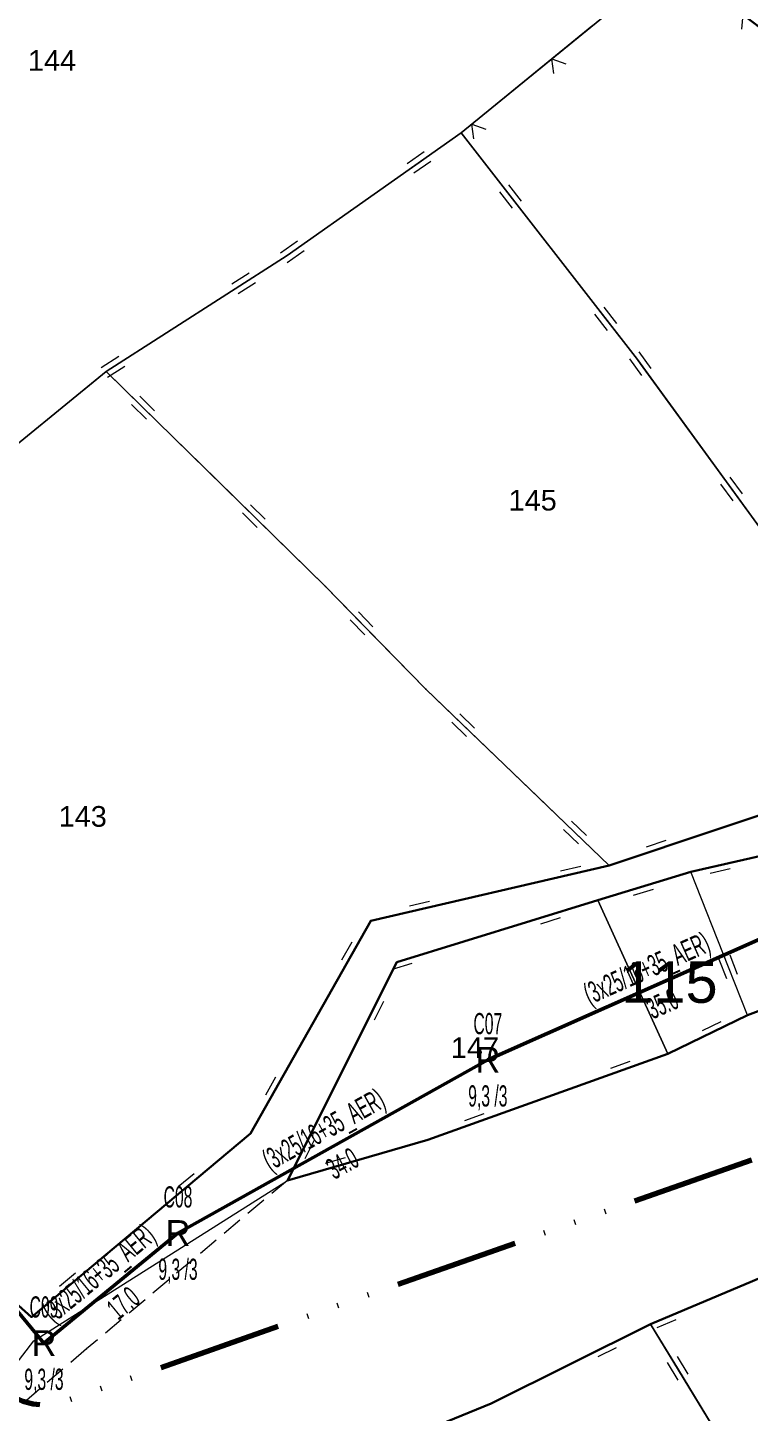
# Model space of a CAD drawing. Header units: millimetres. Extents: x 614452 to 616952, y 4151662 to 4153442.
# Drawn here: x 616070.6 to 616140.4, y 4152006 to 4152140 of the extents above; entities that cross this region are included whole.
import ezdxf
from ezdxf.enums import TextEntityAlignment as Align
from ezdxf.xclip import XClip

# ---------------------------------------------------------------- set-up
doc = ezdxf.new("R2010")
doc.units = ezdxf.units.MM
doc.header["$XCLIPFRAME"] = 2
doc.linetypes.add('ACAD_ISO14W100', pattern=[24, 12, -3, 0, -3, 0, -3, 0, -3])
for name, color, linetype, lineweight in [('02_ADA_ALN_YENI', 7, 'Continuous', 30), ('02_ADA_NO_YENI', 18, 'Continuous', 0), ('03_PARSEL_ALN_ESKI', 18, 'Continuous', 0), ('03_PARSEL_ALN_YENI', 171, 'Continuous', 0), ('03_PARSEL_NO_ESKI', 5, 'Continuous', 0), ('03_PARSEL_SNR_YENI', 5, 'Continuous', 0), ('06_DETAY_SNR_KROKI', 4, 'Continuous', 0), ('06_DETAY_SNR_PAFTA', 26, 'Continuous', 0), ('07_SNRTIP_GECERLI', 30, 'Continuous', 0), ('07_SNRTIP_SABIT', 18, 'Continuous', 0), ('DIREK_AG_MEVCUT', 120, 'Continuous', 25), ('HAT_AG_HAVAI_MEVCUT', 126, 'Continuous', 50), ('NOKTA_DETAY_YENI', 171, 'Continuous', 0), ('NOKTA_PARSEL_YENI', 30, 'Continuous', 0), ('TRAFO_BOLGE_TUM', 254, 'ACAD_ISO14W100', 70)]:
    doc.layers.add(name, color=color, linetype=linetype, lineweight=lineweight)
doc.styles.add('Direk', font='B_CAD')
doc.styles.get("Standard").update_dxf_attribs({"font": 'Arial'})

# ---------------------------------------------------------------- blocks, each defined once
blk = doc.blocks.new('fggg')
at = {"layer": '02_ADA_ALN_YENI', "color": 252}
for points in [[(616132.93, 4152146.46, 0), (616151.77, 4152132.23, 0), (616166.37, 4152124.64, 0), (616168.52, 4152122.06, 0), (616173.36, 4152099.68, 0), (616176.36, 4152076.66, 0), (616169.17, 4152073.75, 0), (616158.9, 4152069.64, 0), (616126.86, 4152058.93, 0), (616103.78, 4152053.57, 0), (616092.15, 4152032.97, 0), (616070.96, 4152015.22, 0), (616060.19, 4152024.86, 0)], [(616053.51, 4151967.99, 0), (616076.18, 4151985.07, 0), (616098.66, 4151996.09, 0), (616098.1, 4151999.76, 0), (616115.43, 4152006.85, 0), (616130.88, 4152014.54, 0), (616150.62, 4152022.86, 0), (616167.1, 4152028.64, 0), (616180.29, 4152003.1, 0), (616198.31, 4151970.77, 0), (616210.34, 4151946.24, 0), (616212.32, 4151942.46, 0), (616172.09, 4151924.21, 0), (616152.23, 4151917.79, 0), (616135, 4151912.94, 0), (616106.66, 4151904.87, 0), (616081.64, 4151902, 0), (616042.78, 4151902.5, 0)]]:
    blk.add_polyline3d(points, dxfattribs=at)
blk.add_polyline3d([(616132.55, 4152040.68, 0), (616109.31, 4152032.36, 0), (616095.73, 4152028.45, 0), (616106.32, 4152049.58, 0), (616125.78, 4152055.55, 0), (616134.77, 4152058.31, 0), (616156.99, 4152063.36, 0), (616170.08, 4152057.82, 0), (616150.25, 4152048.19, 0), (616140.25, 4152044.44, 0), (616132.55, 4152040.68, 0)], close=True, dxfattribs=at)
at = {"layer": '03_PARSEL_ALN_ESKI', "color": 252}
for p in [(616073.24, 4152136.82), (616119.76, 4152094.27), (616076.2, 4152063.67), (616114.16, 4152041.29)]:
    blk.add_point(p, dxfattribs=at)
at = {"layer": '03_PARSEL_ALN_YENI', "color": 252}
for points in [[(616078.18, 4152106.72, 0), (616053.68, 4152086.71, 0), (616047.04, 4152098.79, 0), (616034.14, 4152116.02, 0), (616022.07, 4152132.47, 0), (616043.24, 4152150.42, 0), (616049.72, 4152156.35, 0), (616084.43, 4152176.65, 0), (616092.42, 4152173.48, 0), (616114.5, 4152159.65, 0), (616132.93, 4152146.46, 0), (616112.54, 4152129.81, 0), (616095.7, 4152117.94, 0), (616078.18, 4152106.72, 0)], [(616151.77, 4152132.23, 0), (616166.37, 4152124.64, 0), (616168.52, 4152122.06, 0), (616173.36, 4152099.68, 0), (616176.36, 4152076.66, 0), (616169.17, 4152073.75, 0), (616158.9, 4152069.64, 0), (616141.66, 4152091.31, 0), (616129.61, 4152107.88, 0), (616112.54, 4152129.81, 0), (616132.93, 4152146.46, 0), (616151.77, 4152132.23, 0)], [(616109.12, 4152075.97, 0), (616099.41, 4152085.93, 0), (616078.18, 4152106.72, 0), (616095.7, 4152117.94, 0), (616112.54, 4152129.81, 0), (616129.61, 4152107.88, 0), (616141.66, 4152091.31, 0), (616158.9, 4152069.64, 0), (616126.86, 4152058.93, 0), (616109.12, 4152075.97, 0)], [(616031.74, 4152068.4, 0), (616053.68, 4152086.71, 0), (616078.18, 4152106.72, 0), (616099.41, 4152085.93, 0), (616109.12, 4152075.97, 0), (616126.86, 4152058.93, 0), (616103.78, 4152053.57, 0), (616092.15, 4152032.97, 0), (616070.96, 4152015.22, 0), (616060.19, 4152024.86, 0), (616051.53, 4152038.58, 0), (616041.07, 4152055.21, 0), (616031.74, 4152068.4, 0)], [(616170.08, 4152057.82, 0), (616150.25, 4152048.19, 0), (616140.25, 4152044.44, 0), (616132.55, 4152040.68, 0), (616125.78, 4152055.55, 0), (616134.77, 4152058.31, 0), (616156.99, 4152063.36, 0), (616170.08, 4152057.82, 0)], [(616125.78, 4152055.55, 0), (616132.55, 4152040.68, 0), (616109.31, 4152032.36, 0), (616095.73, 4152028.45, 0), (616106.32, 4152049.58, 0), (616125.78, 4152055.55, 0)], [(616160.17, 4151957.61, 0), (616155.43, 4151970.89, 0), (616143.71, 4151993.43, 0), (616130.88, 4152014.54, 0), (616150.62, 4152022.86, 0), (616167.1, 4152028.64, 0), (616180.29, 4152003.1, 0), (616198.31, 4151970.77, 0), (616160.17, 4151957.61, 0)], [(616121.21, 4151944.13, 0), (616112.48, 4151967.21, 0), (616098.66, 4151996.09, 0), (616098.1, 4151999.76, 0), (616115.43, 4152006.85, 0), (616130.88, 4152014.54, 0), (616143.71, 4151993.43, 0), (616155.43, 4151970.89, 0), (616160.17, 4151957.61, 0), (616121.21, 4151944.13, 0)]]:
    blk.add_polyline3d(points, close=True, dxfattribs=at)
at = {"layer": '03_PARSEL_SNR_YENI', "color": 252}
for p, q in [((616139.81, 4152141.27, 0.95), (616139.67, 4152139.84, 0.95)), ((616125.18, 4152140.14, 0.95), (616121.31, 4152136.97, 0.95)), ((616121.31, 4152136.97, 0.95), (616117.44, 4152133.81, 0.95)), ((616121.5, 4152135.56, 0.95), (616121.31, 4152136.97, 0.95)), ((616121.31, 4152136.97, 0.95), (616122.66, 4152136.51, 0.95)), ((616117.44, 4152133.81, 0.95), (616113.57, 4152130.65, 0.95)), ((616113.57, 4152130.65, 0.95), (616112.54, 4152129.81, 0.95)), ((616113.76, 4152129.23, 0.95), (616113.57, 4152130.65, 0.95)), ((616113.57, 4152130.65, 0.95), (616114.92, 4152130.18, 0.95)), ((616112.54, 4152129.81, 0.95), (616108.46, 4152126.93, 0.95)), ((616117.33, 4152123.66, 0.95), (616112.54, 4152129.81, 0.95)), ((616108.95, 4152127.97, 0.95), (616107.32, 4152126.82, 0.95)), ((616108.46, 4152126.93, 0.95), (616100.28, 4152121.17, 0.95)), ((616109.6, 4152127.05, 0.95), (616107.96, 4152125.9, 0.95)), ((616117.5, 4152122.53, 0.95), (616116.27, 4152124.11, 0.95)), ((616118.39, 4152123.22, 0.95), (616117.16, 4152124.8, 0.95)), ((616120.4, 4152119.72, 0.95), (616117.33, 4152123.66, 0.95)), ((616100.28, 4152121.17, 0.95), (616096.2, 4152118.29, 0.95)), ((616126.54, 4152111.83, 0.95), (616120.4, 4152119.72, 0.95)), ((616096.69, 4152119.32, 0.95), (616095.06, 4152118.17, 0.95)), ((616096.2, 4152118.29, 0.95), (616095.7, 4152117.94, 0.95)), ((616097.34, 4152118.41, 0.95), (616095.71, 4152117.25, 0.95)), ((616095.7, 4152117.94, 0.95), (616091.49, 4152115.24, 0.95)), ((616092.03, 4152116.25, 0.95), (616090.34, 4152115.18, 0.95)), ((616091.49, 4152115.24, 0.95), (616083.07, 4152109.85, 0.95)), ((616092.63, 4152115.31, 0.95), (616090.95, 4152114.23, 0.95)), ((616127.6, 4152111.38, 0.95), (616126.37, 4152112.96, 0.95)), ((616126.71, 4152110.69, 0.95), (616125.48, 4152112.27, 0.95)), ((616129.61, 4152107.88, 0.95), (616126.54, 4152111.83, 0.95)), ((616083.07, 4152109.85, 0.95), (616078.86, 4152107.15, 0.95)), ((616079.39, 4152108.16, 0.95), (616077.71, 4152107.09, 0.95)), ((616130.03, 4152106.34, 0.95), (616128.85, 4152107.96, 0.95)), ((616129.9, 4152107.48, 0.95), (616129.61, 4152107.88, 0.95)), ((616130.94, 4152107, 0.95), (616129.76, 4152108.62, 0.95)), ((616076.91, 4152105.68, 0.95), (616078.18, 4152106.72, 0.95)), ((616078.86, 4152107.15, 0.95), (616078.18, 4152106.72, 0.95)), ((616078.18, 4152106.72, 0.95), (616081.75, 4152103.22, 0.95)), ((616080, 4152107.22, 0.95), (616078.32, 4152106.14, 0.95)), ((616132.84, 4152103.44, 0.95), (616129.9, 4152107.48, 0.95)), ((616069.17, 4152099.36, 0.95), (616076.91, 4152105.68, 0.95)), ((616080.64, 4152103.52, 0.95), (616082.07, 4152102.12, 0.95)), ((616081.43, 4152104.32, 0.95), (616082.86, 4152102.92, 0.95)), ((616081.75, 4152103.22, 0.95), (616088.9, 4152096.23, 0.95)), ((616138.72, 4152095.35, 0.95), (616132.84, 4152103.44, 0.95)), ((616088.9, 4152096.23, 0.95), (616092.47, 4152092.73, 0.95)), ((616138.85, 4152094.21, 0.95), (616137.68, 4152095.83, 0.95)), ((616139.76, 4152094.87, 0.95), (616138.59, 4152096.49, 0.95)), ((616141.66, 4152091.31, 0.95), (616138.72, 4152095.35, 0.95)), ((616091.36, 4152093.03, 0.95), (616092.79, 4152091.63, 0.95)), ((616092.15, 4152093.83, 0.95), (616093.58, 4152092.43, 0.95)), ((616092.47, 4152092.73, 0.95), (616099.41, 4152085.93, 0.95)), ((616099.41, 4152085.93, 0.95), (616102.9, 4152082.35, 0.95)), ((616102.61, 4152083.46, 0.95), (616104, 4152082.03, 0.95)), ((616101.8, 4152082.68, 0.95), (616103.2, 4152081.24, 0.95)), ((616102.9, 4152082.35, 0.95), (616109.12, 4152075.97, 0.95)), ((616109.12, 4152075.97, 0.95), (616112.73, 4152072.5, 0.95)), ((616111.62, 4152072.79, 0.95), (616113.06, 4152071.41, 0.95)), ((616112.4, 4152073.6, 0.95), (616113.84, 4152072.22, 0.95)), ((616112.73, 4152072.5, 0.95), (616119.94, 4152065.58, 0.95)), ((616119.94, 4152065.58, 0.95), (616123.55, 4152062.11, 0.95)), ((616131.61, 4152060.51, 0.95), (616141.09, 4152063.68, 0.95)), ((616122.44, 4152062.4, 0.95), (616123.88, 4152061.02, 0.95)), ((616123.21, 4152063.21, 0.95), (616124.66, 4152061.83, 0.95)), ((616123.55, 4152062.11, 0.95), (616126.86, 4152058.93, 0.95)), ((616130.48, 4152060.73, 0.95), (616132.38, 4152061.36, 0.95)), ((616126.86, 4152058.93, 0.95), (616131.61, 4152060.51, 0.95)), ((616142.36, 4152060.03, 0.95), (616137.48, 4152058.93, 0.95)), ((616118.39, 4152056.96, 0.95), (616123.26, 4152058.09, 0.95)), ((616122.16, 4152058.41, 0.95), (616124.11, 4152058.87, 0.95)), ((616123.26, 4152058.09, 0.95), (616126.86, 4152058.93, 0.95)), ((616134.77, 4152058.31, 0.95), (616129.99, 4152056.84, 0.95)), ((616137.48, 4152058.93, 0.95), (616134.77, 4152058.31, 0.95)), ((616138.58, 4152058.6, 0.95), (616136.63, 4152058.15, 0.95)), ((616108.65, 4152054.7, 0.95), (616118.39, 4152056.96, 0.95)), ((616129.99, 4152056.84, 0.95), (616125.78, 4152055.55, 0.95)), ((616107.55, 4152055.02, 0.95), (616109.49, 4152055.48, 0.95)), ((616125.78, 4152055.55, 0.95), (616121, 4152054.08, 0.95)), ((616131.11, 4152056.6, 0.95), (616129.19, 4152056.01, 0.95)), ((616103.78, 4152053.57, 0.95), (616108.65, 4152054.7, 0.95)), ((616121, 4152054.08, 0.95), (616111.44, 4152051.15, 0.95)), ((616101.98, 4152050.39, 0.95), (616103.78, 4152053.57, 0.95)), ((616122.12, 4152053.84, 0.95), (616120.21, 4152053.25, 0.95)), ((616101, 4152049.79, 0.95), (616101.98, 4152051.54, 0.95)), ((616099.52, 4152046.03, 0.95), (616101.98, 4152050.39, 0.95)), ((616111.44, 4152051.15, 0.95), (616106.66, 4152049.69, 0.95)), ((616106.32, 4152049.58, 0.95), (616104.08, 4152045.11, 0.95)), ((616107.78, 4152049.44, 0.95), (616105.87, 4152048.86, 0.95)), ((616106.66, 4152049.69, 0.95), (616106.32, 4152049.58, 0.95)), ((616094.61, 4152037.32, 0.95), (616099.52, 4152046.03, 0.95)), ((616140.25, 4152044.44, 0.95), (616144.93, 4152046.2, 0.95)), ((616104.08, 4152045.11, 0.95), (616099.6, 4152036.17, 0.95)), ((616105.03, 4152045.75, 0.95), (616104.13, 4152043.96, 0.95)), ((616135.89, 4152042.94, 0.95), (616137.69, 4152043.82, 0.95)), ((616137.04, 4152042.87, 0.95), (616140.25, 4152044.44, 0.95)), ((616132.55, 4152040.68, 0.95), (616137.04, 4152042.87, 0.95)), ((616128.14, 4152039.11, 0.95), (616132.55, 4152040.68, 0.95)), ((616127.01, 4152039.3, 0.95), (616128.89, 4152039.97, 0.95)), ((616093.63, 4152036.73, 0.95), (616094.61, 4152038.47, 0.95)), ((616123.43, 4152037.42, 0.95), (616128.14, 4152039.11, 0.95)), ((616092.15, 4152032.97, 0.95), (616094.61, 4152037.32, 0.95)), ((616114.02, 4152034.05, 0.95), (616123.43, 4152037.42, 0.95)), ((616099.6, 4152036.17, 0.95), (616097.36, 4152031.7, 0.95)), ((616109.31, 4152032.36, 0.95), (616114.02, 4152034.05, 0.95)), ((616112.89, 4152034.24, 0.95), (616114.77, 4152034.91, 0.95)), ((616086.29, 4152028.06, 0.95), (616092.15, 4152032.97, 0.95)), ((616097.36, 4152031.7, 0.95), (616095.73, 4152028.45, 0.95)), ((616098.31, 4152032.34, 0.95), (616097.41, 4152030.55, 0.95)), ((616100.54, 4152029.83, 0.95), (616109.31, 4152032.36, 0.95)), ((616095.73, 4152028.45, 0.95), (616100.54, 4152029.83, 0.95)), ((616099.42, 4152030.1, 0.95), (616101.34, 4152030.65, 0.95)), ((616085.16, 4152027.85, 0.95), (616086.7, 4152029.13, 0.95)), ((616082.46, 4152024.85, 0.95), (616086.29, 4152028.06, 0.95)), ((616074.79, 4152018.43, 0.95), (616082.46, 4152024.85, 0.95)), ((616063.91, 4152021.53, 0.95), (616070.96, 4152015.22, 0.95)), ((616146.01, 4152020.92, 0.95), (616136.79, 4152017.03, 0.95)), ((616073.67, 4152018.22, 0.95), (616075.2, 4152019.5, 0.95)), ((616070.96, 4152015.22, 0.95), (616074.79, 4152018.43, 0.95)), ((616136.79, 4152017.03, 0.95), (616132.19, 4152015.09, 0.95)), ((616132.19, 4152015.09, 0.95), (616130.88, 4152014.54, 0.95)), ((616130.88, 4152014.54, 0.95), (616126.4, 4152012.31, 0.95)), ((616130.88, 4152014.54, 0.95), (616133.48, 4152010.27, 0.95)), ((616133.33, 4152014.96, 0.95), (616131.48, 4152014.18, 0.95)), ((616126.4, 4152012.31, 0.95), (616117.45, 4152007.86, 0.95)), ((616127.55, 4152012.25, 0.95), (616125.76, 4152011.36, 0.95)), ((616133.44, 4152011.41, 0.95), (616134.48, 4152009.71, 0.95)), ((616132.48, 4152010.83, 0.95), (616133.51, 4152009.12, 0.95)), ((616133.48, 4152010.27, 0.95), (616138.67, 4152001.72, 0.95)), ((616117.45, 4152007.86, 0.95), (616115.43, 4152006.85, 0.95)), ((616115.43, 4152006.85, 0.95), (616110.8, 4152004.96, 0.95))]:
    blk.add_line(p, q, dxfattribs=at)
for p in [(616112.54, 4152129.81, 632.23), (616112.54, 4152129.81, 632.23), (616112.54, 4152129.81, 632.23), (616095.7, 4152117.94, 631.72), (616095.7, 4152117.94, 631.72), (616129.61, 4152107.88, 632.49), (616129.61, 4152107.88, 632.49), (616078.18, 4152106.72, 630.48), (616078.18, 4152106.72, 630.48), (616078.18, 4152106.72, 630.48), (616099.41, 4152085.93, 630.46), (616099.41, 4152085.93, 630.46), (616109.12, 4152075.97, 630.93), (616109.12, 4152075.97, 630.93), (616126.86, 4152058.93, 627.99), (616126.86, 4152058.93, 627.99), (616126.86, 4152058.93, 627.99), (616134.77, 4152058.31, 626.64), (616134.77, 4152058.31, 626.64), (616125.78, 4152055.55, 626.64), (616125.78, 4152055.55, 626.22), (616103.78, 4152053.57, 626.47), (616103.78, 4152053.57, 626.47), (616106.32, 4152049.58, 626.22), (616106.32, 4152049.58, 626.22), (616140.25, 4152044.44, 623.66), (616140.25, 4152044.44, 623.66), (616132.55, 4152040.68, 622.73), (616132.55, 4152040.68, 623.66), (616092.15, 4152032.97, 625.55), (616092.15, 4152032.97, 625.55), (616109.31, 4152032.36, 622.73), (616109.31, 4152032.36, 622.73), (616095.73, 4152028.45, 625.12), (616095.73, 4152028.45, 625.12), (616070.96, 4152015.22, 624.45), (616070.96, 4152015.22, 624.53), (616130.88, 4152014.54, 620.52), (616130.88, 4152014.54, 620.52), (616130.88, 4152014.54, 620.52), (616115.43, 4152006.85, 619.23), (616115.43, 4152006.85, 619.23)]:
    blk.add_point(p, dxfattribs=at)
at = {"layer": '06_DETAY_SNR_KROKI', "color": 252}
for p, q in [((616138.41, 4152049.09, 0.95), (616134.77, 4152058.31, 0.95)), ((616139.3, 4152048.37, 0.95), (616138.57, 4152050.23, 0.95)), ((616138.26, 4152047.95, 0.95), (616137.52, 4152049.81, 0.95)), ((616140.25, 4152044.44, 0.95), (616138.41, 4152049.09, 0.95))]:
    blk.add_line(p, q, dxfattribs=at)
for p in [(616134.77, 4152058.31, 626.64), (616140.25, 4152044.44, 623.66)]:
    blk.add_point(p, dxfattribs=at)
at = {"layer": '06_DETAY_SNR_PAFTA', "color": 252}
for p, q in [((616071.18, 4152012.93, 548.91), (616095.73, 4152028.45, 625.12)), ((616095.73, 4152028.45, 0.95), (616094.2, 4152027.17, 0.95)), ((616093.43, 4152026.53, 0.95), (616091.9, 4152025.24, 0.95)), ((616091.13, 4152024.6, 0.95), (616089.6, 4152023.31, 0.95)), ((616088.83, 4152022.67, 0.95), (616087.3, 4152021.38, 0.95)), ((616086.54, 4152020.74, 0.95), (616085, 4152019.46, 0.95)), ((616084.24, 4152018.81, 0.95), (616082.71, 4152017.53, 0.95)), ((616081.94, 4152016.89, 0.95), (616080.41, 4152015.6, 0.95)), ((616079.64, 4152014.96, 0.95), (616078.11, 4152013.67, 0.95)), ((616061.96, 4152001, 518.31), (616071.18, 4152012.93, 548.91)), ((616077.34, 4152013.03, 0.95), (616076.28, 4152012.14, 0.95)), ((616076.28, 4152012.14, 0.95), (616074.76, 4152010.83, 0.95)), ((616074, 4152010.18, 0.95), (616072.48, 4152008.88, 0.95)), ((616071.72, 4152008.23, 0.95), (616070.21, 4152006.93, 0.95))]:
    blk.add_line(p, q, dxfattribs=at)
for p in [(616095.73, 4152028.45, 625.12), (616076.28, 4152012.14, 624.25), (616076.28, 4152012.14, 624.25)]:
    blk.add_point(p, dxfattribs=at)
at = {"layer": '07_SNRTIP_GECERLI', "color": 252}
blk.add_polyline3d([(616125.78, 4152055.55, 626.51), (616132.55, 4152040.68, 0)], dxfattribs=at)
at = {"layer": '07_SNRTIP_SABIT', "color": 252}
for points in [[(616132.93, 4152146.46, 634.27), (616112.54, 4152129.81, 632.23)], [(616112.54, 4152129.81, 632.23), (616095.7, 4152117.94, 631.72), (616078.18, 4152106.72, 630.48)], [(616112.54, 4152129.81, 632.23), (616129.61, 4152107.88, 632.49), (616141.66, 4152091.31, 632.32), (616158.9, 4152069.64, 633.13)], [(616053.68, 4152086.71, 626.69), (616078.18, 4152106.72, 630.48)], [(616078.18, 4152106.72, 630.48), (616099.41, 4152085.93, 630.46), (616109.12, 4152075.97, 630.93), (616126.86, 4152058.93, 627.99)], [(616126.86, 4152058.93, 627.99), (616158.9, 4152069.64, 633.13)], [(616031.74, 4152068.4, 0), (616041.07, 4152055.21, 625.81), (616051.53, 4152038.58, 626.8), (616060.19, 4152024.86, 625.13), (616070.96, 4152015.22, 624.45)], [(616125.78, 4152055.55, 0), (616134.77, 4152058.31, 626.64), (616156.99, 4152063.36, 628.17)], [(616070.96, 4152015.22, 624.45), (616092.15, 4152032.97, 625.55), (616103.78, 4152053.57, 626.47), (616126.86, 4152058.93, 627.99)], [(616132.55, 4152040.68, 0), (616140.25, 4152044.44, 623.66), (616150.25, 4152048.19, 624.08), (616170.08, 4152057.82, 624.92)], [(616125.78, 4152055.55, 0), (616106.32, 4152049.58, 626.22), (616095.73, 4152028.45, 625.12)], [(616095.73, 4152028.45, 625.12), (616109.31, 4152032.36, 622.73), (616132.55, 4152040.68, 622.73)], [(616130.88, 4152014.54, 620.52), (616150.62, 4152022.86, 620.79), (616167.1, 4152028.64, 622.21), (616180.29, 4152003.1, 622.21), (616198.31, 4151970.77, 624.91)], [(616098.66, 4151996.09, 619.32), (616098.1, 4151999.76, 0), (616115.43, 4152006.85, 619.23), (616130.88, 4152014.54, 620.52)], [(616130.88, 4152014.54, 620.52), (616143.71, 4151993.43, 620.75), (616155.43, 4151970.89, 623.77), (616160.17, 4151957.61, 623.77)]]:
    blk.add_polyline3d(points, dxfattribs=at)
at = {"layer": 'NOKTA_DETAY_YENI', "color": 252}
blk.add_point((616076.28, 4152012.14, 624.25), dxfattribs=at)
at = {"layer": 'NOKTA_PARSEL_YENI', "color": 252}
for p in [(616112.54, 4152129.81, 632.23), (616095.7, 4152117.94, 631.72), (616129.61, 4152107.88, 632.49), (616078.18, 4152106.72, 630.48), (616099.41, 4152085.93, 630.46), (616109.12, 4152075.97, 630.93), (616126.86, 4152058.93, 627.99), (616134.77, 4152058.31, 626.64), (616125.78, 4152055.55), (616103.78, 4152053.57, 626.47), (616106.32, 4152049.58, 626.22), (616140.25, 4152044.44, 623.66), (616132.55, 4152040.68), (616092.15, 4152032.97, 625.55), (616109.31, 4152032.36, 622.73), (616095.73, 4152028.45, 625.12), (616070.96, 4152015.22, 624.53), (616130.88, 4152014.54, 620.52), (616115.43, 4152006.85, 619.23)]:
    blk.add_point(p, dxfattribs=at)
at = {"layer": '02_ADA_NO_YENI', "color": 252}
blk.add_text('115', height=4, dxfattribs=at).set_placement((616128.04, 4152045.63))
at = {"layer": '03_PARSEL_NO_ESKI', "color": 252}
for s, p in [('144', (616070.61, 4152135.82)), ('145', (616117.13, 4152093.27)), ('143', (616073.58, 4152062.67)), ('147', (616111.54, 4152040.29))]:
    blk.add_text(s, height=2, dxfattribs=at).set_placement(p)

msp = doc.modelspace()

# ---------------------------------------------------------------- linework, layer by layer
at = {"layer": 'HAT_AG_HAVAI_MEVCUT'}
for p, q in [((616147.37, 4152054.42), (616115.12, 4152040.12)), ((616115.12, 4152040.12), (616085.13, 4152023.35)), ((616072.16, 4152012.7), (616056.08, 4152032.07)), ((616085.13, 4152023.35), (616072.16, 4152012.7))]:
    msp.add_line(p, q, dxfattribs=at)
at = {"layer": 'TRAFO_BOLGE_TUM', "flags": 128}
msp.add_lwpolyline([(616051.11, 4152028.74), (616051.1, 4152028.73), (616017.64, 4152078.78), (616017.43, 4152079.12), (616017.21, 4152079.6), (616017.19, 4152079.59), (615938.92, 4152247.83), (615938.72, 4152248.31), (615938.45, 4152249.32), (615938.44, 4152249.5), (615938.42, 4152249.5), (615920.91, 4152370.5), (615920.85, 4152371.36), (615920.94, 4152372.4), (615921.21, 4152373.41), (615921.65, 4152374.36), (615922.25, 4152375.21), (615922.99, 4152375.95), (615923.85, 4152376.55), (615924.79, 4152377), (615925.8, 4152377.27), (615926.19, 4152377.3), (615926.19, 4152377.32), (616596.62, 4152451.18), (616597.28, 4152451.22), (616598.32, 4152451.12), (616599.33, 4152450.85), (616600.28, 4152450.41), (616601.14, 4152449.81), (616601.88, 4152449.07), (616602.48, 4152448.22), (616602.92, 4152447.27), (616603.19, 4152446.26), (616603.28, 4152445.22), (616603.19, 4152444.17), (616602.92, 4152443.16), (616602.48, 4152442.22), (616602.23, 4152441.87), (616602.25, 4152441.85), (616559.03, 4152377.95), (616558.66, 4152377.46), (616558.38, 4152377.19), (616558.4, 4152377.17), (616272.35, 4152077.4), (616271.87, 4152076.95), (616271.01, 4152076.35), (616270.07, 4152075.91), (616270, 4152075.89), (616270, 4152075.88), (616074.15, 4152007.04), (616073.2, 4152006.79), (616072.16, 4152006.7), (616071.12, 4152006.79), (616070.11, 4152007.06), (616069.16, 4152007.51), (616068.3, 4152008.11), (616067.56, 4152008.85), (616067.54, 4152008.87), (616067.54, 4152008.87), (616051.47, 4152028.23), (616051.11, 4152028.74), (616051.11, 4152028.74)], dxfattribs=at)

# ---------------------------------------------------------------- block references
ref = msp.add_blockref('fggg', (0, 0))
XClip(ref).set_block_clipping_path([(615240.7433106549, 4153442.5), (615240.7433106545, 4152542.5), (614452.5, 4152542.5), (614452.5, 4151662.5), (616764.340303037, 4151662.5), (616764.340303037, 4152542.5), (616327.5, 4152542.5), (616327.5, 4153442.5)])

# ---------------------------------------------------------------- texts
at = {"layer": 'DIREK_AG_MEVCUT', "width": 0.53}
for s, p in [('C07', (616115.12, 4152043.62)), ('9,3 /3', (616115.12, 4152036.62)), ('C08', (616085.13, 4152026.85)), ('9,3 /3', (616085.13, 4152019.85)), ('C09', (616072.16, 4152016.2)), ('9,3 /3', (616072.16, 4152009.2))]:
    msp.add_text(s, height=2.05, dxfattribs=at).set_placement(p, align=Align.MIDDLE_CENTER)
at = {"layer": 'DIREK_AG_MEVCUT', "style": 'Direk'}
for p in [(616115.12, 4152040.12), (616085.13, 4152023.35), (616072.16, 4152012.7)]:
    msp.add_text('R', height=2.5, dxfattribs=at).set_placement(p, align=Align.MIDDLE_CENTER)
at = {"layer": 'HAT_AG_HAVAI_MEVCUT', "lineweight": 30, "width": 0.53}
for rotation, p in [(383.9152, (616130.9, 4152048.05, 308057.56)), (389.2069, (616099.71, 4152032.48, 308042.56)), (399.3951, (616078.1, 4152018.69, 308036.08))]:
    msp.add_text('(3x25/16+35_AER)', height=2.05, rotation=rotation, dxfattribs=at).set_placement(p, align=Align.CENTER)
for s, rotation, p in [('35.0', 383.9152, (616131.59, 4152046.49, 308057.56)), ('34.0', 389.2069, (616100.54, 4152030.99, 308042.56)), ('17.0', 399.3951, (616079.18, 4152017.37, 308036.08))]:
    msp.add_text(s, height=2.05, rotation=rotation, dxfattribs=at).set_placement(p, align=Align.TOP_CENTER)

doc.saveas('drawing.dxf')
